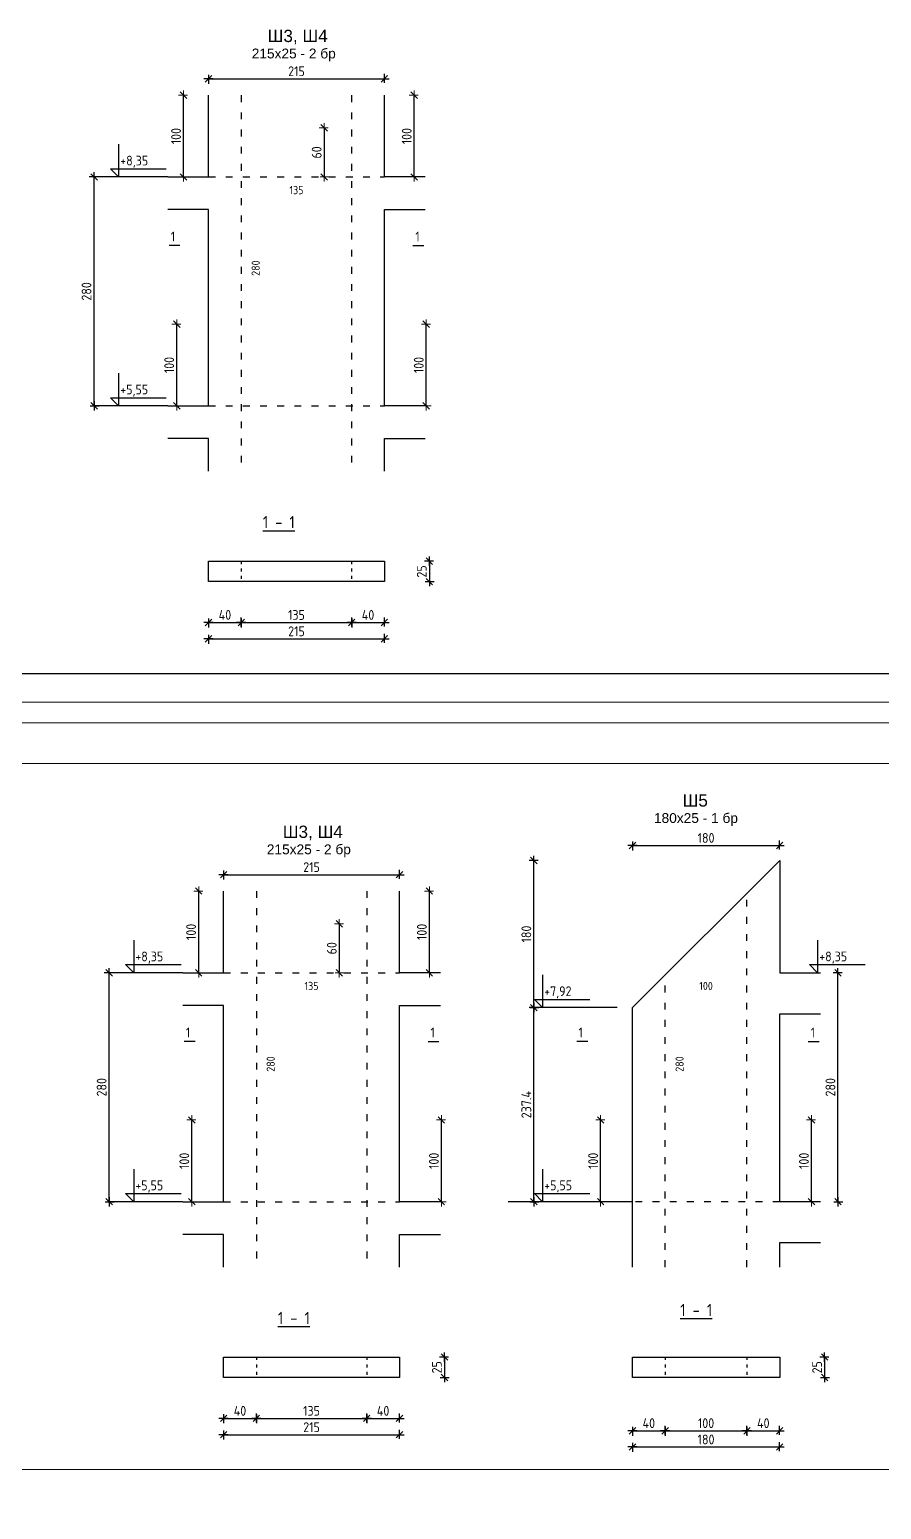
# Model space of a CAD drawing. Header units: millimetres. Extents: x 879 to 91735, y -13728 to 454.
# Drawn here: x 4549 to 5591, y -2956 to -1146 of the extents above; entities that cross this region are included whole.
import ezdxf
from ezdxf.enums import TextEntityAlignment as Align

# ---------------------------------------------------------------- set-up
doc = ezdxf.new("R2010")
doc.units = ezdxf.units.MM
doc.linetypes.add('ACAD_ISO03W100', pattern=[30, 12, -18])
for name, color, linetype, lineweight in [('0_txt', 7, 'Continuous', 18), ('1K_arm_koti', 5, 'Continuous', 20), ('1K_koti_razrezi', 3, 'Continuous', 25), ('1K_text-koloni', 3, 'Continuous', 35), ('TABLICA', 40, 'Continuous', 30)]:
    doc.layers.add(name, color=color, linetype=linetype, lineweight=lineweight)
for name, color, linetype in [('1K_SHA', 134, 'Continuous'), ('KTX', 1, 'Continuous'), ('KTXTXT', 4, 'Continuous')]:
    doc.layers.add(name, color=color, linetype=linetype)
doc.styles.add('DIM', font='romans.shx', dxfattribs={"width": 0.85})
doc.styles.add('Z1', font='ARIAL.TTF')
doc.dimstyles.new('obseg', dxfattribs={"dimtxt": 10, "dimasz": 1, "dimexe": 0.3, "dimexo": 0, "dimgap": 0, "dimtad": 0, "dimrnd": 1, "dimzin": 14, "dimdsep": 46, "dimtxsty": 'DIM', "dimblk": 'DIM2', "dimcen": 0.09, "dimse1": 1, "dimse2": 1, "dimsd1": 1, "dimsd2": 1, "dimclrd": 256, "dimclre": 256, "dimclrt": 256, "dimadec": 0, "dimazin": 0, "dimtfac": 2.307692, "dimtix": 1, "dimtmove": 2, "dimatfit": 3, "dimldrblk": 'DIM2', "dimfxl": 0, "dimtvp": 0.769231, "dimtolj": 1, "dimtzin": 14, "dimarcsym": 0})
doc.dimstyles.new('RAZR1', dxfattribs={"dimtxt": 12, "dimasz": 1, "dimexe": 0.3, "dimexo": 0, "dimgap": 0, "dimtad": 0, "dimrnd": 0.1, "dimzin": 14, "dimdsep": 46, "dimtxsty": 'DIM', "dimblk": 'DIM2', "dimcen": 0.09, "dimse1": 1, "dimse2": 1, "dimclrd": 256, "dimclre": 256, "dimclrt": 41, "dimadec": 8, "dimazin": 0, "dimtfac": 2.307692, "dimtix": 1, "dimtmove": 2, "dimatfit": 3, "dimldrblk": 'DIM2', "dimfxl": 0, "dimtvp": 0.769231, "dimtolj": 1, "dimtzin": 14, "dimarcsym": 0})

# ---------------------------------------------------------------- blocks, each defined once
blk = doc.blocks.new('DIM2')
for p, q in [((-5.7, 0), (5.7, 0)), ((4, 4), (-4, -4)), ((0, -5), (0, 6))]:
    blk.add_line(p, q)
blk = doc.blocks.new('*D95')
at = {"layer": '1K_koti_razrezi', "lineweight": -2}
blk.add_line((5287.6, -2879.6), (5465.6, -2879.6), dxfattribs=at)
at = {"layer": 'Defpoints', "color": 0}
for p in [(5286.6, -2794.6), (5466.6, -2794.6), (5466.6, -2879.6)]:
    blk.add_point(p, dxfattribs=at)
at = {"layer": '1K_koti_razrezi', "lineweight": -2, "rotation": 180}
blk.add_blockref('DIM2', (5286.6, -2879.6), dxfattribs=at)
at = {"layer": '1K_koti_razrezi', "lineweight": -2}
blk.add_blockref('DIM2', (5466.6, -2879.6), dxfattribs=at)
at = {"layer": '1K_koti_razrezi', "color": 41, "insert": (5376.6, -2870.4), "char_height": 12, "attachment_point": 5, "style": 'DIM'}
blk.add_mtext('\\A1;180', dxfattribs=at)
blk = doc.blocks.new('*D96')
at = {"layer": '1K_koti_razrezi', "lineweight": -2}
blk.add_line((5521.6, -2770.6), (5521.6, -2793.6), dxfattribs=at)
at = {"layer": 'Defpoints', "color": 0}
for p in [(5466.6, -2769.6), (5466.6, -2794.6), (5521.6, -2794.6)]:
    blk.add_point(p, dxfattribs=at)
at = {"layer": '1K_koti_razrezi', "lineweight": -2}
for p, rotation in [((5521.6, -2769.6), 90), ((5521.6, -2794.6), 270)]:
    blk.add_blockref('DIM2', p, dxfattribs=dict(at, rotation=rotation))
at = {"layer": '1K_koti_razrezi', "color": 41, "insert": (5512.4, -2782.1), "char_height": 12, "attachment_point": 5, "rotation": 90, "style": 'DIM'}
blk.add_mtext('\\A1;25', dxfattribs=at)
blk = doc.blocks.new('*D97')
at = {"layer": '1K_koti_razrezi', "lineweight": -2}
blk.add_line((5537.9, -2578.6), (5537.9, -2300.6), dxfattribs=at)
at = {"layer": 'Defpoints', "color": 0}
for p in [(5466.6, -2299.6), (5537.9, -2299.6), (5236.6, -2579.6)]:
    blk.add_point(p, dxfattribs=at)
at = {"layer": '1K_koti_razrezi', "lineweight": -2}
for p, rotation in [((5537.9, -2299.6), 90), ((5537.9, -2579.6), 270)]:
    blk.add_blockref('DIM2', p, dxfattribs=dict(at, rotation=rotation))
at = {"layer": '1K_koti_razrezi', "color": 41, "insert": (5528.7, -2439.6), "char_height": 12, "attachment_point": 5, "rotation": 90, "style": 'DIM'}
blk.add_mtext('\\A1;280', dxfattribs=at)
blk = doc.blocks.new('*D54')
at = {"layer": '1K_koti_razrezi', "lineweight": -2}
blk.add_line((4787.6, -2864.6), (5000.6, -2864.6), dxfattribs=at)
at = {"layer": 'Defpoints', "color": 0}
for p in [(4786.6, -2794.6), (5001.6, -2794.6), (5001.6, -2864.6)]:
    blk.add_point(p, dxfattribs=at)
at = {"layer": '1K_koti_razrezi', "lineweight": -2, "rotation": 180}
blk.add_blockref('DIM2', (4786.6, -2864.6), dxfattribs=at)
at = {"layer": '1K_koti_razrezi', "lineweight": -2}
blk.add_blockref('DIM2', (5001.6, -2864.6), dxfattribs=at)
at = {"layer": '1K_koti_razrezi', "color": 41, "insert": (4894.1, -2855.4), "char_height": 12, "attachment_point": 5, "style": 'DIM'}
blk.add_mtext('\\A1;215', dxfattribs=at)
blk = doc.blocks.new('*D55')
at = {"layer": '1K_koti_razrezi', "lineweight": -2}
blk.add_line((5056.6, -2770.6), (5056.6, -2793.6), dxfattribs=at)
at = {"layer": 'Defpoints', "color": 0}
for p in [(5001.6, -2769.6), (5001.6, -2794.6), (5056.6, -2794.6)]:
    blk.add_point(p, dxfattribs=at)
at = {"layer": '1K_koti_razrezi', "lineweight": -2}
for p, rotation in [((5056.6, -2769.6), 90), ((5056.6, -2794.6), 270)]:
    blk.add_blockref('DIM2', p, dxfattribs=dict(at, rotation=rotation))
at = {"layer": '1K_koti_razrezi', "color": 41, "insert": (5047.4, -2782.1), "char_height": 12, "attachment_point": 5, "rotation": 90, "style": 'DIM'}
blk.add_mtext('\\A1;25', dxfattribs=at)
blk = doc.blocks.new('*D56')
at = {"layer": '1K_koti_razrezi', "lineweight": -2}
blk.add_line((4787.6, -2179.6), (5000.6, -2179.6), dxfattribs=at)
at = {"layer": 'Defpoints', "color": 0}
for p in [(5001.6, -2179.6), (4786.6, -2299.6), (5001.6, -2299.6)]:
    blk.add_point(p, dxfattribs=at)
at = {"layer": '1K_koti_razrezi', "lineweight": -2, "rotation": 180}
blk.add_blockref('DIM2', (4786.6, -2179.6), dxfattribs=at)
at = {"layer": '1K_koti_razrezi', "lineweight": -2}
blk.add_blockref('DIM2', (5001.6, -2179.6), dxfattribs=at)
at = {"layer": '1K_koti_razrezi', "color": 41, "insert": (4894.1, -2170.4), "char_height": 12, "attachment_point": 5, "style": 'DIM'}
blk.add_mtext('\\A1;215', dxfattribs=at)
blk = doc.blocks.new('*D57')
at = {"layer": '1K_koti_razrezi', "lineweight": -2}
blk.add_line((4646.6, -2578.6), (4646.6, -2300.6), dxfattribs=at)
at = {"layer": 'Defpoints', "color": 0}
for p in [(4646.6, -2299.6), (4736.6, -2299.6), (4736.6, -2579.6)]:
    blk.add_point(p, dxfattribs=at)
at = {"layer": '1K_koti_razrezi', "lineweight": -2}
for p, rotation in [((4646.6, -2299.6), 90), ((4646.6, -2579.6), 270)]:
    blk.add_blockref('DIM2', p, dxfattribs=dict(at, rotation=rotation))
at = {"layer": '1K_koti_razrezi', "color": 41, "insert": (4637.4, -2439.6), "char_height": 12, "attachment_point": 5, "rotation": 90, "style": 'DIM'}
blk.add_mtext('\\A1;280', dxfattribs=at)
blk = doc.blocks.new('*D58')
at = {"layer": '1K_arm_koti', "lineweight": -2}
blk.add_line((4747.7, -2578.6), (4747.7, -2480.6), dxfattribs=at)
at = {"layer": 'Defpoints', "color": 0}
for p in [(4747.7, -2479.6), (4788.1, -2479.6), (4786.6, -2579.6)]:
    blk.add_point(p, dxfattribs=at)
at = {"layer": '1K_arm_koti', "lineweight": -2}
for p, rotation in [((4747.7, -2479.6), 90), ((4747.7, -2579.6), 270)]:
    blk.add_blockref('DIM2', p, dxfattribs=dict(at, rotation=rotation))
at = {"layer": '1K_arm_koti', "color": 41, "insert": (4738.5, -2529.6), "char_height": 12, "attachment_point": 5, "rotation": 90, "style": 'DIM'}
blk.add_mtext('\\A1;100', dxfattribs=at)
blk = doc.blocks.new('*D59')
at = {"layer": '1K_arm_koti', "lineweight": -2}
blk.add_line((4756.1, -2298.6), (4756.1, -2200.6), dxfattribs=at)
at = {"layer": 'Defpoints', "color": 0}
for p in [(4756.1, -2199.6), (4789.1, -2199.6), (4786.6, -2299.6)]:
    blk.add_point(p, dxfattribs=at)
at = {"layer": '1K_arm_koti', "lineweight": -2}
for p, rotation in [((4756.1, -2199.6), 90), ((4756.1, -2299.6), 270)]:
    blk.add_blockref('DIM2', p, dxfattribs=dict(at, rotation=rotation))
at = {"layer": '1K_arm_koti', "color": 41, "insert": (4746.8, -2249.6), "char_height": 12, "attachment_point": 5, "rotation": 90, "style": 'DIM'}
blk.add_mtext('\\A1;100', dxfattribs=at)
blk = doc.blocks.new('*D60')
at = {"layer": '1K_arm_koti', "lineweight": -2}
blk.add_line((5052.9, -2578.6), (5052.9, -2480.6), dxfattribs=at)
at = {"layer": 'Defpoints', "color": 0}
for p in [(5000.1, -2479.6), (5052.9, -2479.6), (5001.6, -2579.6)]:
    blk.add_point(p, dxfattribs=at)
at = {"layer": '1K_arm_koti', "lineweight": -2}
for p, rotation in [((5052.9, -2479.6), 90), ((5052.9, -2579.6), 270)]:
    blk.add_blockref('DIM2', p, dxfattribs=dict(at, rotation=rotation))
at = {"layer": '1K_arm_koti', "color": 41, "insert": (5043.7, -2529.6), "char_height": 12, "attachment_point": 5, "rotation": 90, "style": 'DIM'}
blk.add_mtext('\\A1;100', dxfattribs=at)
blk = doc.blocks.new('*D61')
at = {"layer": '1K_arm_koti', "lineweight": -2}
blk.add_line((5038.2, -2298.6), (5038.2, -2200.6), dxfattribs=at)
at = {"layer": 'Defpoints', "color": 0}
for p in [(4999.1, -2199.6), (5038.2, -2199.6), (5001.6, -2299.6)]:
    blk.add_point(p, dxfattribs=at)
at = {"layer": '1K_arm_koti', "lineweight": -2}
for p, rotation in [((5038.2, -2199.6), 90), ((5038.2, -2299.6), 270)]:
    blk.add_blockref('DIM2', p, dxfattribs=dict(at, rotation=rotation))
at = {"layer": '1K_arm_koti', "color": 41, "insert": (5029, -2249.6), "char_height": 12, "attachment_point": 5, "rotation": 90, "style": 'DIM'}
blk.add_mtext('\\A1;100', dxfattribs=at)
blk = doc.blocks.new('*D62')
at = {"layer": '1K_arm_koti', "lineweight": -2}
blk.add_line((4928.1, -2240.6), (4928.1, -2298.6), dxfattribs=at)
at = {"layer": 'Defpoints', "color": 0}
for p in [(4937.2, -2239.6), (4928.1, -2299.6), (4955.4, -2299.6)]:
    blk.add_point(p, dxfattribs=at)
at = {"layer": '1K_arm_koti', "lineweight": -2}
for p, rotation in [((4928.1, -2239.6), 90), ((4928.1, -2299.6), 270)]:
    blk.add_blockref('DIM2', p, dxfattribs=dict(at, rotation=rotation))
at = {"layer": '1K_arm_koti', "color": 41, "insert": (4918.8, -2269.6), "char_height": 12, "attachment_point": 5, "rotation": 90, "style": 'DIM'}
blk.add_mtext('\\A1;60', dxfattribs=at)
blk = doc.blocks.new('*D63')
at = {"layer": 'Defpoints', "color": 0}
for p in [(4851.9, -2299.6), (4851.9, -2579.6), (4851.9, -2579.6)]:
    blk.add_point(p, dxfattribs=at)
at = {"layer": '1K_arm_koti', "insert": (4844.2, -2411.2), "char_height": 10, "attachment_point": 5, "rotation": 90, "style": 'DIM'}
blk.add_mtext('\\A1;280', dxfattribs=at)
blk = doc.blocks.new('*D64')
at = {"layer": '1K_koti_razrezi', "lineweight": -2}
blk.add_line((4787.6, -2844.6), (4825.6, -2844.6), dxfattribs=at)
at = {"layer": 'Defpoints', "color": 0}
for p in [(4786.6, -2794.6), (4826.6, -2794.6), (4826.6, -2844.6)]:
    blk.add_point(p, dxfattribs=at)
at = {"layer": '1K_koti_razrezi', "lineweight": -2, "rotation": 180}
blk.add_blockref('DIM2', (4786.6, -2844.6), dxfattribs=at)
at = {"layer": '1K_koti_razrezi', "lineweight": -2}
blk.add_blockref('DIM2', (4826.6, -2844.6), dxfattribs=at)
at = {"layer": '1K_koti_razrezi', "color": 41, "insert": (4806.6, -2835.4), "char_height": 12, "attachment_point": 5, "style": 'DIM'}
blk.add_mtext('\\A1;40', dxfattribs=at)
blk = doc.blocks.new('*D65')
at = {"layer": '1K_koti_razrezi', "lineweight": -2}
blk.add_line((4827.6, -2844.6), (4960.6, -2844.6), dxfattribs=at)
at = {"layer": 'Defpoints', "color": 0}
for p in [(4826.6, -2794.6), (4961.6, -2794.6), (4961.6, -2844.6)]:
    blk.add_point(p, dxfattribs=at)
at = {"layer": '1K_koti_razrezi', "lineweight": -2, "rotation": 180}
blk.add_blockref('DIM2', (4826.6, -2844.6), dxfattribs=at)
at = {"layer": '1K_koti_razrezi', "lineweight": -2}
blk.add_blockref('DIM2', (4961.6, -2844.6), dxfattribs=at)
at = {"layer": '1K_koti_razrezi', "color": 41, "insert": (4894.1, -2835.4), "char_height": 12, "attachment_point": 5, "style": 'DIM'}
blk.add_mtext('\\A1;135', dxfattribs=at)
blk = doc.blocks.new('*D66')
at = {"layer": '1K_koti_razrezi', "lineweight": -2}
blk.add_line((4962.6, -2844.6), (5000.6, -2844.6), dxfattribs=at)
at = {"layer": 'Defpoints', "color": 0}
for p in [(4961.6, -2794.6), (5001.6, -2794.6), (5001.6, -2844.6)]:
    blk.add_point(p, dxfattribs=at)
at = {"layer": '1K_koti_razrezi', "lineweight": -2, "rotation": 180}
blk.add_blockref('DIM2', (4961.6, -2844.6), dxfattribs=at)
at = {"layer": '1K_koti_razrezi', "lineweight": -2}
blk.add_blockref('DIM2', (5001.6, -2844.6), dxfattribs=at)
at = {"layer": '1K_koti_razrezi', "color": 41, "insert": (4981.6, -2835.4), "char_height": 12, "attachment_point": 5, "style": 'DIM'}
blk.add_mtext('\\A1;40', dxfattribs=at)
blk = doc.blocks.new('*D67')
at = {"layer": 'Defpoints', "color": 0}
for p in [(4826.6, -2323.4), (4961.6, -2323.4), (4961.6, -2323.4)]:
    blk.add_point(p, dxfattribs=at)
at = {"layer": '1K_arm_koti', "insert": (4894.1, -2315.7), "char_height": 10, "attachment_point": 5, "style": 'DIM'}
blk.add_mtext('\\A1;135', dxfattribs=at)
blk = doc.blocks.new('*D85')
at = {"layer": '1K_koti_razrezi', "lineweight": -2}
blk.add_line((5166.1, -2578.6), (5166.1, -2343.2), dxfattribs=at)
at = {"layer": 'Defpoints', "color": 0}
for p in [(5166.1, -2342.2), (5286.6, -2342.2), (5286.6, -2579.6)]:
    blk.add_point(p, dxfattribs=at)
at = {"layer": '1K_koti_razrezi', "lineweight": -2}
for p, rotation in [((5166.1, -2342.2), 90), ((5166.1, -2579.6), 270)]:
    blk.add_blockref('DIM2', p, dxfattribs=dict(at, rotation=rotation))
at = {"layer": '1K_koti_razrezi', "color": 41, "insert": (5156.8, -2460.9), "char_height": 12, "attachment_point": 5, "rotation": 90, "style": 'DIM'}
blk.add_mtext('\\A1;237.4', dxfattribs=at)
blk = doc.blocks.new('*D86')
at = {"layer": '1K_koti_razrezi', "lineweight": -2}
blk.add_line((5166.1, -2341.2), (5166.1, -2163.2), dxfattribs=at)
at = {"layer": 'Defpoints', "color": 0}
for p in [(5166.1, -2162.2), (5466.6, -2162.2), (5286.6, -2342.2)]:
    blk.add_point(p, dxfattribs=at)
at = {"layer": '1K_koti_razrezi', "lineweight": -2}
for p, rotation in [((5166.1, -2162.2), 90), ((5166.1, -2342.2), 270)]:
    blk.add_blockref('DIM2', p, dxfattribs=dict(at, rotation=rotation))
at = {"layer": '1K_koti_razrezi', "color": 41, "insert": (5156.8, -2252.2), "char_height": 12, "attachment_point": 5, "rotation": 90, "style": 'DIM'}
blk.add_mtext('\\A1;180', dxfattribs=at)
blk = doc.blocks.new('*D87')
at = {"layer": '1K_koti_razrezi', "lineweight": -2}
blk.add_line((5287.6, -2859.8), (5325.6, -2859.8), dxfattribs=at)
at = {"layer": 'Defpoints', "color": 0}
for p in [(5286.6, -2794.6), (5326.6, -2794.6), (5326.6, -2859.8)]:
    blk.add_point(p, dxfattribs=at)
at = {"layer": '1K_koti_razrezi', "lineweight": -2, "rotation": 180}
blk.add_blockref('DIM2', (5286.6, -2859.8), dxfattribs=at)
at = {"layer": '1K_koti_razrezi', "lineweight": -2}
blk.add_blockref('DIM2', (5326.6, -2859.8), dxfattribs=at)
at = {"layer": '1K_koti_razrezi', "color": 41, "insert": (5306.6, -2850.5), "char_height": 12, "attachment_point": 5, "style": 'DIM'}
blk.add_mtext('\\A1;40', dxfattribs=at)
blk = doc.blocks.new('*D88')
at = {"layer": '1K_koti_razrezi', "lineweight": -2}
blk.add_line((5327.6, -2859.8), (5425.6, -2859.8), dxfattribs=at)
at = {"layer": 'Defpoints', "color": 0}
for p in [(5326.6, -2794.6), (5426.6, -2794.6), (5426.6, -2859.8)]:
    blk.add_point(p, dxfattribs=at)
at = {"layer": '1K_koti_razrezi', "lineweight": -2, "rotation": 180}
blk.add_blockref('DIM2', (5326.6, -2859.8), dxfattribs=at)
at = {"layer": '1K_koti_razrezi', "lineweight": -2}
blk.add_blockref('DIM2', (5426.6, -2859.8), dxfattribs=at)
at = {"layer": '1K_koti_razrezi', "color": 41, "insert": (5376.6, -2850.5), "char_height": 12, "attachment_point": 5, "style": 'DIM'}
blk.add_mtext('\\A1;100', dxfattribs=at)
blk = doc.blocks.new('*D89')
at = {"layer": '1K_koti_razrezi', "lineweight": -2}
blk.add_line((5427.6, -2859.8), (5465.6, -2859.8), dxfattribs=at)
at = {"layer": 'Defpoints', "color": 0}
for p in [(5426.6, -2794.6), (5466.6, -2794.6), (5466.6, -2859.8)]:
    blk.add_point(p, dxfattribs=at)
at = {"layer": '1K_koti_razrezi', "lineweight": -2, "rotation": 180}
blk.add_blockref('DIM2', (5426.6, -2859.8), dxfattribs=at)
at = {"layer": '1K_koti_razrezi', "lineweight": -2}
blk.add_blockref('DIM2', (5466.6, -2859.8), dxfattribs=at)
at = {"layer": '1K_koti_razrezi', "color": 41, "insert": (5446.6, -2850.5), "char_height": 12, "attachment_point": 5, "style": 'DIM'}
blk.add_mtext('\\A1;40', dxfattribs=at)
blk = doc.blocks.new('*D90')
at = {"layer": '1K_arm_koti', "lineweight": -2}
blk.add_line((5247.7, -2578.6), (5247.7, -2480.6), dxfattribs=at)
at = {"layer": 'Defpoints', "color": 0}
for p in [(5247.7, -2479.6), (5288.1, -2479.6), (5286.6, -2579.6)]:
    blk.add_point(p, dxfattribs=at)
at = {"layer": '1K_arm_koti', "lineweight": -2}
for p, rotation in [((5247.7, -2479.6), 90), ((5247.7, -2579.6), 270)]:
    blk.add_blockref('DIM2', p, dxfattribs=dict(at, rotation=rotation))
at = {"layer": '1K_arm_koti', "color": 41, "insert": (5238.5, -2529.6), "char_height": 12, "attachment_point": 5, "rotation": 90, "style": 'DIM'}
blk.add_mtext('\\A1;100', dxfattribs=at)
blk = doc.blocks.new('*D91')
at = {"layer": '1K_arm_koti', "lineweight": -2}
blk.add_line((5505.5, -2578.6), (5505.5, -2480.6), dxfattribs=at)
at = {"layer": 'Defpoints', "color": 0}
for p in [(5465.1, -2479.6), (5505.5, -2479.6), (5466.6, -2579.6)]:
    blk.add_point(p, dxfattribs=at)
at = {"layer": '1K_arm_koti', "lineweight": -2}
for p, rotation in [((5505.5, -2479.6), 90), ((5505.5, -2579.6), 270)]:
    blk.add_blockref('DIM2', p, dxfattribs=dict(at, rotation=rotation))
at = {"layer": '1K_arm_koti', "color": 41, "insert": (5496.3, -2529.6), "char_height": 12, "attachment_point": 5, "rotation": 90, "style": 'DIM'}
blk.add_mtext('\\A1;100', dxfattribs=at)
blk = doc.blocks.new('*D92')
at = {"layer": 'Defpoints', "color": 0}
for p in [(5326.6, -2323.4), (5426.6, -2323.4), (5426.6, -2323.4)]:
    blk.add_point(p, dxfattribs=at)
at = {"layer": '1K_arm_koti', "insert": (5376.6, -2315.7), "char_height": 10, "attachment_point": 5, "style": 'DIM'}
blk.add_mtext('\\A1;100', dxfattribs=at)
blk = doc.blocks.new('*D93')
at = {"layer": '1K_koti_razrezi', "lineweight": -2}
blk.add_line((5287.6, -2143.9), (5465.6, -2143.9), dxfattribs=at)
at = {"layer": 'Defpoints', "color": 0}
for p in [(5466.6, -2143.9), (5286.6, -2342.2), (5466.6, -2349.6)]:
    blk.add_point(p, dxfattribs=at)
at = {"layer": '1K_koti_razrezi', "lineweight": -2, "rotation": 180}
blk.add_blockref('DIM2', (5286.6, -2143.9), dxfattribs=at)
at = {"layer": '1K_koti_razrezi', "lineweight": -2}
blk.add_blockref('DIM2', (5466.6, -2143.9), dxfattribs=at)
at = {"layer": '1K_koti_razrezi', "color": 41, "insert": (5376.6, -2134.7), "char_height": 12, "attachment_point": 5, "style": 'DIM'}
blk.add_mtext('\\A1;180', dxfattribs=at)
blk = doc.blocks.new('*D94')
at = {"layer": 'Defpoints', "color": 0}
for p in [(5351.9, -2299.6), (5351.9, -2579.6), (5351.9, -2579.6)]:
    blk.add_point(p, dxfattribs=at)
at = {"layer": '1K_arm_koti', "insert": (5344.2, -2411.2), "char_height": 10, "attachment_point": 5, "rotation": 90, "style": 'DIM'}
blk.add_mtext('\\A1;280', dxfattribs=at)
blk = doc.blocks.new('*D134')
at = {"layer": '1K_koti_razrezi', "lineweight": -2}
blk.add_line((4769.2, -1891.2), (4982.2, -1891.2), dxfattribs=at)
at = {"layer": 'Defpoints', "color": 0}
for p in [(4768.2, -1821.2), (4983.2, -1821.2), (4983.2, -1891.2)]:
    blk.add_point(p, dxfattribs=at)
at = {"layer": '1K_koti_razrezi', "lineweight": -2, "rotation": 180}
blk.add_blockref('DIM2', (4768.2, -1891.2), dxfattribs=at)
at = {"layer": '1K_koti_razrezi', "lineweight": -2}
blk.add_blockref('DIM2', (4983.2, -1891.2), dxfattribs=at)
at = {"layer": '1K_koti_razrezi', "color": 41, "insert": (4875.7, -1881.9), "char_height": 12, "attachment_point": 5, "style": 'DIM'}
blk.add_mtext('\\A1;215', dxfattribs=at)
blk = doc.blocks.new('*D135')
at = {"layer": '1K_koti_razrezi', "lineweight": -2}
blk.add_line((5038.2, -1797.2), (5038.2, -1820.2), dxfattribs=at)
at = {"layer": 'Defpoints', "color": 0}
for p in [(4983.2, -1796.2), (4983.2, -1821.2), (5038.2, -1821.2)]:
    blk.add_point(p, dxfattribs=at)
at = {"layer": '1K_koti_razrezi', "lineweight": -2}
for p, rotation in [((5038.2, -1796.2), 90), ((5038.2, -1821.2), 270)]:
    blk.add_blockref('DIM2', p, dxfattribs=dict(at, rotation=rotation))
at = {"layer": '1K_koti_razrezi', "color": 41, "insert": (5028.9, -1808.7), "char_height": 12, "attachment_point": 5, "rotation": 90, "style": 'DIM'}
blk.add_mtext('\\A1;25', dxfattribs=at)
blk = doc.blocks.new('*D136')
at = {"layer": '1K_koti_razrezi', "lineweight": -2}
blk.add_line((4769.2, -1206.2), (4982.2, -1206.2), dxfattribs=at)
at = {"layer": 'Defpoints', "color": 0}
for p in [(4983.2, -1206.2), (4768.2, -1326.2), (4983.2, -1326.2)]:
    blk.add_point(p, dxfattribs=at)
at = {"layer": '1K_koti_razrezi', "lineweight": -2, "rotation": 180}
blk.add_blockref('DIM2', (4768.2, -1206.2), dxfattribs=at)
at = {"layer": '1K_koti_razrezi', "lineweight": -2}
blk.add_blockref('DIM2', (4983.2, -1206.2), dxfattribs=at)
at = {"layer": '1K_koti_razrezi', "color": 41, "insert": (4875.7, -1196.9), "char_height": 12, "attachment_point": 5, "style": 'DIM'}
blk.add_mtext('\\A1;215', dxfattribs=at)
blk = doc.blocks.new('*D137')
at = {"layer": '1K_koti_razrezi', "lineweight": -2}
blk.add_line((4628.2, -1605.2), (4628.2, -1327.2), dxfattribs=at)
at = {"layer": 'Defpoints', "color": 0}
for p in [(4628.2, -1326.2), (4718.2, -1326.2), (4718.2, -1606.2)]:
    blk.add_point(p, dxfattribs=at)
at = {"layer": '1K_koti_razrezi', "lineweight": -2}
for p, rotation in [((4628.2, -1326.2), 90), ((4628.2, -1606.2), 270)]:
    blk.add_blockref('DIM2', p, dxfattribs=dict(at, rotation=rotation))
at = {"layer": '1K_koti_razrezi', "color": 41, "insert": (4618.9, -1466.2), "char_height": 12, "attachment_point": 5, "rotation": 90, "style": 'DIM'}
blk.add_mtext('\\A1;280', dxfattribs=at)
blk = doc.blocks.new('*D138')
at = {"layer": '1K_arm_koti', "lineweight": -2}
blk.add_line((4729.3, -1605.2), (4729.3, -1507.2), dxfattribs=at)
at = {"layer": 'Defpoints', "color": 0}
for p in [(4729.3, -1506.2), (4769.7, -1506.2), (4768.2, -1606.2)]:
    blk.add_point(p, dxfattribs=at)
at = {"layer": '1K_arm_koti', "lineweight": -2}
for p, rotation in [((4729.3, -1506.2), 90), ((4729.3, -1606.2), 270)]:
    blk.add_blockref('DIM2', p, dxfattribs=dict(at, rotation=rotation))
at = {"layer": '1K_arm_koti', "color": 41, "insert": (4720, -1556.2), "char_height": 12, "attachment_point": 5, "rotation": 90, "style": 'DIM'}
blk.add_mtext('\\A1;100', dxfattribs=at)
blk = doc.blocks.new('*D139')
at = {"layer": '1K_arm_koti', "lineweight": -2}
blk.add_line((4737.6, -1325.2), (4737.6, -1227.2), dxfattribs=at)
at = {"layer": 'Defpoints', "color": 0}
for p in [(4737.6, -1226.2), (4770.7, -1226.2), (4768.2, -1326.2)]:
    blk.add_point(p, dxfattribs=at)
at = {"layer": '1K_arm_koti', "lineweight": -2}
for p, rotation in [((4737.6, -1226.2), 90), ((4737.6, -1326.2), 270)]:
    blk.add_blockref('DIM2', p, dxfattribs=dict(at, rotation=rotation))
at = {"layer": '1K_arm_koti', "color": 41, "insert": (4728.4, -1276.2), "char_height": 12, "attachment_point": 5, "rotation": 90, "style": 'DIM'}
blk.add_mtext('\\A1;100', dxfattribs=at)
blk = doc.blocks.new('*D140')
at = {"layer": '1K_arm_koti', "lineweight": -2}
blk.add_line((5034.4, -1605.2), (5034.4, -1507.2), dxfattribs=at)
at = {"layer": 'Defpoints', "color": 0}
for p in [(4981.7, -1506.2), (5034.4, -1506.2), (4983.2, -1606.2)]:
    blk.add_point(p, dxfattribs=at)
at = {"layer": '1K_arm_koti', "lineweight": -2}
for p, rotation in [((5034.4, -1506.2), 90), ((5034.4, -1606.2), 270)]:
    blk.add_blockref('DIM2', p, dxfattribs=dict(at, rotation=rotation))
at = {"layer": '1K_arm_koti', "color": 41, "insert": (5025.2, -1556.2), "char_height": 12, "attachment_point": 5, "rotation": 90, "style": 'DIM'}
blk.add_mtext('\\A1;100', dxfattribs=at)
blk = doc.blocks.new('*D141')
at = {"layer": '1K_arm_koti', "lineweight": -2}
blk.add_line((5019.7, -1325.2), (5019.7, -1227.2), dxfattribs=at)
at = {"layer": 'Defpoints', "color": 0}
for p in [(4980.7, -1226.2), (5019.7, -1226.2), (4983.2, -1326.2)]:
    blk.add_point(p, dxfattribs=at)
at = {"layer": '1K_arm_koti', "lineweight": -2}
for p, rotation in [((5019.7, -1226.2), 90), ((5019.7, -1326.2), 270)]:
    blk.add_blockref('DIM2', p, dxfattribs=dict(at, rotation=rotation))
at = {"layer": '1K_arm_koti', "color": 41, "insert": (5010.5, -1276.2), "char_height": 12, "attachment_point": 5, "rotation": 90, "style": 'DIM'}
blk.add_mtext('\\A1;100', dxfattribs=at)
blk = doc.blocks.new('*D142')
at = {"layer": '1K_arm_koti', "lineweight": -2}
blk.add_line((4909.6, -1267.2), (4909.6, -1325.2), dxfattribs=at)
at = {"layer": 'Defpoints', "color": 0}
for p in [(4918.8, -1266.2), (4909.6, -1326.2), (4937, -1326.2)]:
    blk.add_point(p, dxfattribs=at)
at = {"layer": '1K_arm_koti', "lineweight": -2}
for p, rotation in [((4909.6, -1266.2), 90), ((4909.6, -1326.2), 270)]:
    blk.add_blockref('DIM2', p, dxfattribs=dict(at, rotation=rotation))
at = {"layer": '1K_arm_koti', "color": 41, "insert": (4900.4, -1296.2), "char_height": 12, "attachment_point": 5, "rotation": 90, "style": 'DIM'}
blk.add_mtext('\\A1;60', dxfattribs=at)
blk = doc.blocks.new('*D143')
at = {"layer": 'Defpoints', "color": 0}
for p in [(4833.5, -1326.2), (4833.5, -1606.2), (4833.5, -1606.2)]:
    blk.add_point(p, dxfattribs=at)
at = {"layer": '1K_arm_koti', "insert": (4825.8, -1437.7), "char_height": 10, "attachment_point": 5, "rotation": 90, "style": 'DIM'}
blk.add_mtext('\\A1;280', dxfattribs=at)
blk = doc.blocks.new('*D144')
at = {"layer": '1K_koti_razrezi', "lineweight": -2}
blk.add_line((4769.2, -1871.2), (4807.2, -1871.2), dxfattribs=at)
at = {"layer": 'Defpoints', "color": 0}
for p in [(4768.2, -1821.2), (4808.2, -1821.2), (4808.2, -1871.2)]:
    blk.add_point(p, dxfattribs=at)
at = {"layer": '1K_koti_razrezi', "lineweight": -2, "rotation": 180}
blk.add_blockref('DIM2', (4768.2, -1871.2), dxfattribs=at)
at = {"layer": '1K_koti_razrezi', "lineweight": -2}
blk.add_blockref('DIM2', (4808.2, -1871.2), dxfattribs=at)
at = {"layer": '1K_koti_razrezi', "color": 41, "insert": (4788.2, -1861.9), "char_height": 12, "attachment_point": 5, "style": 'DIM'}
blk.add_mtext('\\A1;40', dxfattribs=at)
blk = doc.blocks.new('*D145')
at = {"layer": '1K_koti_razrezi', "lineweight": -2}
blk.add_line((4809.2, -1871.2), (4942.2, -1871.2), dxfattribs=at)
at = {"layer": 'Defpoints', "color": 0}
for p in [(4808.2, -1821.2), (4943.2, -1821.2), (4943.2, -1871.2)]:
    blk.add_point(p, dxfattribs=at)
at = {"layer": '1K_koti_razrezi', "lineweight": -2, "rotation": 180}
blk.add_blockref('DIM2', (4808.2, -1871.2), dxfattribs=at)
at = {"layer": '1K_koti_razrezi', "lineweight": -2}
blk.add_blockref('DIM2', (4943.2, -1871.2), dxfattribs=at)
at = {"layer": '1K_koti_razrezi', "color": 41, "insert": (4875.7, -1861.9), "char_height": 12, "attachment_point": 5, "style": 'DIM'}
blk.add_mtext('\\A1;135', dxfattribs=at)
blk = doc.blocks.new('*D146')
at = {"layer": '1K_koti_razrezi', "lineweight": -2}
blk.add_line((4944.2, -1871.2), (4982.2, -1871.2), dxfattribs=at)
at = {"layer": 'Defpoints', "color": 0}
for p in [(4943.2, -1821.2), (4983.2, -1821.2), (4983.2, -1871.2)]:
    blk.add_point(p, dxfattribs=at)
at = {"layer": '1K_koti_razrezi', "lineweight": -2, "rotation": 180}
blk.add_blockref('DIM2', (4943.2, -1871.2), dxfattribs=at)
at = {"layer": '1K_koti_razrezi', "lineweight": -2}
blk.add_blockref('DIM2', (4983.2, -1871.2), dxfattribs=at)
at = {"layer": '1K_koti_razrezi', "color": 41, "insert": (4963.2, -1861.9), "char_height": 12, "attachment_point": 5, "style": 'DIM'}
blk.add_mtext('\\A1;40', dxfattribs=at)
blk = doc.blocks.new('*D147')
at = {"layer": 'Defpoints', "color": 0}
for p in [(4808.2, -1350), (4943.2, -1350), (4943.2, -1350)]:
    blk.add_point(p, dxfattribs=at)
at = {"layer": '1K_arm_koti', "insert": (4875.7, -1342.3), "char_height": 10, "attachment_point": 5, "style": 'DIM'}
blk.add_mtext('\\A1;135', dxfattribs=at)

msp = doc.modelspace()

# ---------------------------------------------------------------- linework, layer by layer
at = {"layer": '0_txt'}
msp.add_lwpolyline([(3492.366, -4898.755), (6472.535, -4898.755), (6472.535, -1968.755), (3492.366, -1968.755), (3492.366, -4898.755)], dxfattribs=at)
msp.add_lwpolyline([(3517.366, -4873.755), (6447.535, -4873.755), (6447.535, -1993.755), (3517.366, -1993.755)], close=True, dxfattribs=at)
at = {"layer": '1K_arm_koti'}
msp.add_lwpolyline([(3557.366, -2907.192), (3557.366, -2043.755), (6396.857, -2043.755), (6396.857, -2907.192), (3557.366, -2907.192)], dxfattribs=at)
at = {"layer": '1K_koti_razrezi'}
for p, q in [((4718.164, -1326.174), (4628.164, -1326.174)), ((4718.164, -1606.174), (4628.164, -1606.174)), ((4736.631, -2299.611), (4646.631, -2299.611)), ((5267.968, -2342.185), (5166.067, -2342.185)), ((4736.631, -2579.611), (4646.631, -2579.611)), ((5286.631, -2579.611), (5134.731, -2579.611))]:
    msp.add_line(p, q, dxfattribs=at)
at = {"layer": '1K_SHA'}
msp.add_line((5466.631, -2299.611), (5516.631, -2299.611), dxfattribs=at)
for points in [[(4718.164, -1326.174), (4768.164, -1326.174), (4768.164, -1226.174)], [(5033.164, -1326.174), (4983.164, -1326.174), (4983.164, -1226.174)], [(4718.164, -1606.174), (4768.164, -1606.174), (4768.164, -1366.174), (4718.164, -1366.174)], [(5033.164, -1606.174), (4983.164, -1606.174), (4983.164, -1366.174), (5033.164, -1366.174)], [(4768.164, -1686.174), (4768.164, -1646.174), (4718.164, -1646.174)], [(4983.164, -1686.174), (4983.164, -1646.174), (5033.164, -1646.174)], [(4768.164, -1796.174), (4983.164, -1796.174), (4983.164, -1821.174), (4768.164, -1821.174), (4768.164, -1796.174)], [(5286.631, -2579.611), (5286.631, -2579.611), (5286.631, -2342.185), (5466.631, -2162.185), (5466.631, -2299.611)], [(4736.631, -2299.611), (4786.631, -2299.611), (4786.631, -2199.611)], [(5051.631, -2299.611), (5001.631, -2299.611), (5001.631, -2199.611)], [(4736.631, -2579.611), (4786.631, -2579.611), (4786.631, -2339.611), (4736.631, -2339.611)], [(5051.631, -2579.611), (5001.631, -2579.611), (5001.631, -2339.611), (5051.631, -2339.611)], [(5516.631, -2579.611), (5466.631, -2579.611), (5466.631, -2349.611), (5516.631, -2349.611)], [(5286.631, -2659.611), (5286.631, -2619.611), (5286.631, -2579.611)], [(4786.631, -2659.611), (4786.631, -2619.611), (4736.631, -2619.611)], [(5001.631, -2659.611), (5001.631, -2619.611), (5051.631, -2619.611)], [(5466.631, -2659.611), (5466.631, -2629.611), (5516.631, -2629.611)], [(4786.631, -2769.611), (5001.631, -2769.611), (5001.631, -2794.611), (4786.631, -2794.611), (4786.631, -2769.611)], [(5286.631, -2769.611), (5466.631, -2769.611), (5466.631, -2794.611), (5286.631, -2794.611), (5286.631, -2769.611)]]:
    msp.add_lwpolyline(points, dxfattribs=at)
at = {"layer": '1K_SHA', "linetype": 'ACAD_ISO03W100', "ltscale": 0.7}
for points in [[(4808.164, -1226.174), (4808.164, -1686.174)], [(4943.164, -1226.174), (4943.164, -1686.174)], [(4768.164, -1326.174), (4983.164, -1326.174)], [(4768.164, -1606.174), (4983.164, -1606.174)], [(4826.631, -2199.611), (4826.631, -2659.611)], [(4961.631, -2199.611), (4961.631, -2659.611)], [(5426.631, -2659.611), (5426.631, -2202.185)], [(4786.631, -2299.611), (5001.631, -2299.611)], [(5326.631, -2659.611), (5326.631, -2302.185)], [(4786.631, -2579.611), (5001.631, -2579.611)], [(5466.631, -2579.611), (5286.631, -2579.611)]]:
    msp.add_lwpolyline(points, dxfattribs=at)
at = {"layer": '1K_SHA', "linetype": 'ACAD_ISO03W100', "ltscale": 0.3}
for points in [[(4808.164, -1796.174), (4808.164, -1821.174)], [(4943.164, -1796.174), (4943.164, -1821.174)], [(4826.631, -2769.611), (4826.631, -2794.611)], [(4961.631, -2769.611), (4961.631, -2794.611)], [(5326.631, -2769.611), (5326.631, -2794.611)], [(5426.631, -2769.611), (5426.631, -2794.611)]]:
    msp.add_lwpolyline(points, dxfattribs=at)
at = {"layer": 'KTX'}
for p, q in [((4733.164, -1410.174), (4719.964, -1410.174)), ((5018.164, -1410.174), (5031.364, -1410.174)), ((4751.631, -2383.611), (4738.431, -2383.611)), ((5036.631, -2383.611), (5049.831, -2383.611)), ((5231.851, -2383.611), (5218.651, -2383.611)), ((5501.631, -2383.611), (5514.831, -2383.611))]:
    msp.add_line(p, q, dxfattribs=at)
for points in [[(4658.164, -1286.174), (4658.164, -1326.174), (4648.164, -1316.174), (4716.164, -1316.174)], [(4658.164, -1566.174), (4658.164, -1606.174), (4648.164, -1596.174), (4716.164, -1596.174)], [(4676.631, -2259.611), (4676.631, -2299.611), (4666.631, -2289.611), (4734.631, -2289.611)], [(5513.014, -2259.611), (5513.014, -2299.611), (5503.014, -2289.611), (5571.014, -2289.611)], [(5176.631, -2302.185), (5176.631, -2342.185), (5166.631, -2332.185), (5234.631, -2332.185)], [(4676.631, -2539.611), (4676.631, -2579.611), (4666.631, -2569.611), (4734.631, -2569.611)], [(5176.631, -2539.611), (5176.631, -2579.611), (5166.631, -2569.611), (5234.631, -2569.611)]]:
    msp.add_lwpolyline(points, dxfattribs=at)
at = {"layer": 'TABLICA'}
msp.add_lwpolyline([(3407.366, -4933.755), (6507.535, -4933.755), (6507.535, -1933.755), (3407.366, -1933.755)], close=True, dxfattribs=at)

# ---------------------------------------------------------------- texts
at = {"layer": '1K_text-koloni', "style": 'Z1'}
for s, p in [('Ш3, Ш4', (4877.186, -1146.174)), ('Ш5', (5363.409, -2081.316)), ('Ш3, Ш4', (4895.653, -2119.611))]:
    msp.add_text(s, height=15, dxfattribs=at).set_placement(p, align=Align.TOP_CENTER)
for s, p in [('215x25 - 2 бр', (4820.964, -1181.174)), ('180x25 - 1 бр', (5312.882, -2116.316)), ('215x25 - 2 бр', (4839.431, -2154.611))]:
    msp.add_text(s, height=12, dxfattribs=at).set_placement(p)
at = {"layer": 'KTXTXT', "style": 'DIM', "width": 0.85}
for s, height, p in [('+8,35', 12, (4660.164, -1312.174)), ('1', 12, (4721.964, -1405.174)), ('1', 12, (5021.107, -1405.174)), ('+5,55', 12, (4660.164, -1592.174)), ('%%U1 - 1', 15, (4834.45, -1755.861)), ('+8,35', 12, (4678.631, -2285.611)), ('+8,35', 12, (5515.014, -2285.611)), ('+7,92', 12, (5178.631, -2328.185)), ('1', 12, (4740.431, -2378.611)), ('1', 12, (5039.574, -2378.611)), ('1', 12, (5220.651, -2378.611)), ('1', 12, (5504.574, -2378.611)), ('+5,55', 12, (4678.631, -2565.611)), ('+5,55', 12, (5178.631, -2565.611)), ('%%U1 - 1', 15, (4852.916, -2729.298)), ('%%U1 - 1', 15, (5345.023, -2719.611))]:
    msp.add_text(s, height=height, dxfattribs=at).set_placement(p)

# ---------------------------------------------------------------- dimensions: what is measured, and where the dimension line sits
at = {"layer": '1K_arm_koti'}
for base, p1, p2, picture, middle in [((4737.588, -1226.174), (4768.164, -1326.174), (4770.664, -1226.174), '*D139', (4728.357, -1276.174)), ((5019.74, -1226.174), (4983.164, -1326.174), (4980.664, -1226.174), '*D141', (5010.51, -1276.174)), ((4909.614, -1326.174), (4918.775, -1266.174), (4936.98, -1326.174), '*D142', (4900.383, -1296.174)), ((4729.269, -1506.174), (4768.164, -1606.174), (4769.664, -1506.174), '*D138', (4720.038, -1556.174)), ((5034.449, -1506.174), (4983.164, -1606.174), (4981.664, -1506.174), '*D140', (5025.218, -1556.174)), ((4756.055, -2199.611), (4786.631, -2299.611), (4789.131, -2199.611), '*D59', (4746.824, -2249.611)), ((5038.207, -2199.611), (5001.631, -2299.611), (4999.131, -2199.611), '*D61', (5028.976, -2249.611)), ((4928.081, -2299.611), (4937.242, -2239.611), (4955.447, -2299.611), '*D62', (4918.85, -2269.611)), ((4747.735, -2479.611), (4786.631, -2579.611), (4788.131, -2479.611), '*D58', (4738.505, -2529.611)), ((5052.915, -2479.611), (5001.631, -2579.611), (5000.131, -2479.611), '*D60', (5043.685, -2529.611)), ((5247.735, -2479.611), (5286.631, -2579.611), (5288.131, -2479.611), '*D90', (5238.505, -2529.611)), ((5505.526, -2479.611), (5466.631, -2579.611), (5465.131, -2479.611), '*D91', (5496.296, -2529.611))]:
    dim = msp.add_linear_dim(base=base, p1=p1, p2=p2, angle=90, dimstyle='RAZR1', dxfattribs=at)
    dim.commit()
    dim.dimension.update_dxf_attribs({"geometry": picture, "text_midpoint": middle})
for base, p1, p2, picture, middle in [((4943.164, -1349.962), (4808.164, -1349.962), (4943.164, -1349.962), '*D147', (4875.664, -1342.27)), ((4961.631, -2323.4), (4826.631, -2323.4), (4961.631, -2323.4), '*D67', (4894.131, -2315.707)), ((5426.631, -2323.4), (5326.631, -2323.4), (5426.631, -2323.4), '*D92', (5376.631, -2315.707))]:
    dim = msp.add_linear_dim(base=base, p1=p1, p2=p2, dimstyle='obseg', dxfattribs=at)
    dim.commit()
    dim.dimension.update_dxf_attribs({"geometry": picture, "text_midpoint": middle})
for base, p1, p2, picture, middle in [((4833.473, -1606.174), (4833.473, -1326.174), (4833.473, -1606.174), '*D143', (4825.78, -1437.746)), ((4851.94, -2579.611), (4851.94, -2299.611), (4851.94, -2579.611), '*D63', (4844.247, -2411.183)), ((5351.94, -2579.611), (5351.94, -2299.611), (5351.94, -2579.611), '*D94', (5344.247, -2411.183))]:
    dim = msp.add_linear_dim(base=base, p1=p1, p2=p2, angle=90, dimstyle='obseg', dxfattribs=at)
    dim.commit()
    dim.dimension.update_dxf_attribs({"geometry": picture, "text_midpoint": middle, "dimtype": 160})
at = {"layer": '1K_koti_razrezi'}
for base, p1, p2, picture, middle in [((4983.164, -1206.174), (4768.164, -1326.174), (4983.164, -1326.174), '*D136', (4875.664, -1196.943)), ((4983.164, -1891.174), (4768.164, -1821.174), (4983.164, -1821.174), '*D134', (4875.664, -1881.943)), ((4808.164, -1871.174), (4768.164, -1821.174), (4808.164, -1821.174), '*D144', (4788.164, -1861.943)), ((4943.164, -1871.174), (4808.164, -1821.174), (4943.164, -1821.174), '*D145', (4875.664, -1861.943)), ((4983.164, -1871.174), (4943.164, -1821.174), (4983.164, -1821.174), '*D146', (4963.164, -1861.943)), ((5466.631, -2143.913), (5286.631, -2342.185), (5466.631, -2349.611), '*D93', (5376.631, -2134.682)), ((5001.631, -2179.611), (4786.631, -2299.611), (5001.631, -2299.611), '*D56', (4894.131, -2170.381)), ((5001.631, -2864.611), (4786.631, -2794.611), (5001.631, -2794.611), '*D54', (4894.131, -2855.381)), ((4826.631, -2844.611), (4786.631, -2794.611), (4826.631, -2794.611), '*D64', (4806.631, -2835.381)), ((4961.631, -2844.611), (4826.631, -2794.611), (4961.631, -2794.611), '*D65', (4894.131, -2835.381)), ((5001.631, -2844.611), (4961.631, -2794.611), (5001.631, -2794.611), '*D66', (4981.631, -2835.381)), ((5466.631, -2879.611), (5286.631, -2794.611), (5466.631, -2794.611), '*D95', (5376.631, -2870.381)), ((5326.631, -2859.769), (5286.631, -2794.611), (5326.631, -2794.611), '*D87', (5306.631, -2850.538)), ((5426.631, -2859.769), (5326.631, -2794.611), (5426.631, -2794.611), '*D88', (5376.631, -2850.538)), ((5466.631, -2859.769), (5426.631, -2794.611), (5466.631, -2794.611), '*D89', (5446.631, -2850.538))]:
    dim = msp.add_linear_dim(base=base, p1=p1, p2=p2, dimstyle='RAZR1', dxfattribs=at)
    dim.commit()
    dim.dimension.update_dxf_attribs({"geometry": picture, "text_midpoint": middle})
for base, p1, p2, picture, middle in [((4628.164, -1326.174), (4718.164, -1606.174), (4718.164, -1326.174), '*D137', (4618.933, -1466.174)), ((5038.164, -1821.174), (4983.164, -1796.174), (4983.164, -1821.174), '*D135', (5028.933, -1808.674)), ((5166.067, -2162.185), (5286.631, -2342.185), (5466.631, -2162.185), '*D86', (5156.837, -2252.185)), ((4646.631, -2299.611), (4736.631, -2579.611), (4736.631, -2299.611), '*D57', (4637.4, -2439.611)), ((5537.892, -2299.611), (5236.631, -2579.611), (5466.631, -2299.611), '*D97', (5528.661, -2439.611)), ((5166.067, -2342.185), (5286.631, -2579.611), (5286.631, -2342.185), '*D85', (5156.837, -2460.898)), ((5056.631, -2794.611), (5001.631, -2769.611), (5001.631, -2794.611), '*D55', (5047.4, -2782.111)), ((5521.631, -2794.611), (5466.631, -2769.611), (5466.631, -2794.611), '*D96', (5512.4, -2782.111))]:
    dim = msp.add_linear_dim(base=base, p1=p1, p2=p2, angle=90, dimstyle='RAZR1', dxfattribs=at)
    dim.commit()
    dim.dimension.update_dxf_attribs({"geometry": picture, "text_midpoint": middle})

doc.saveas('drawing.dxf')
